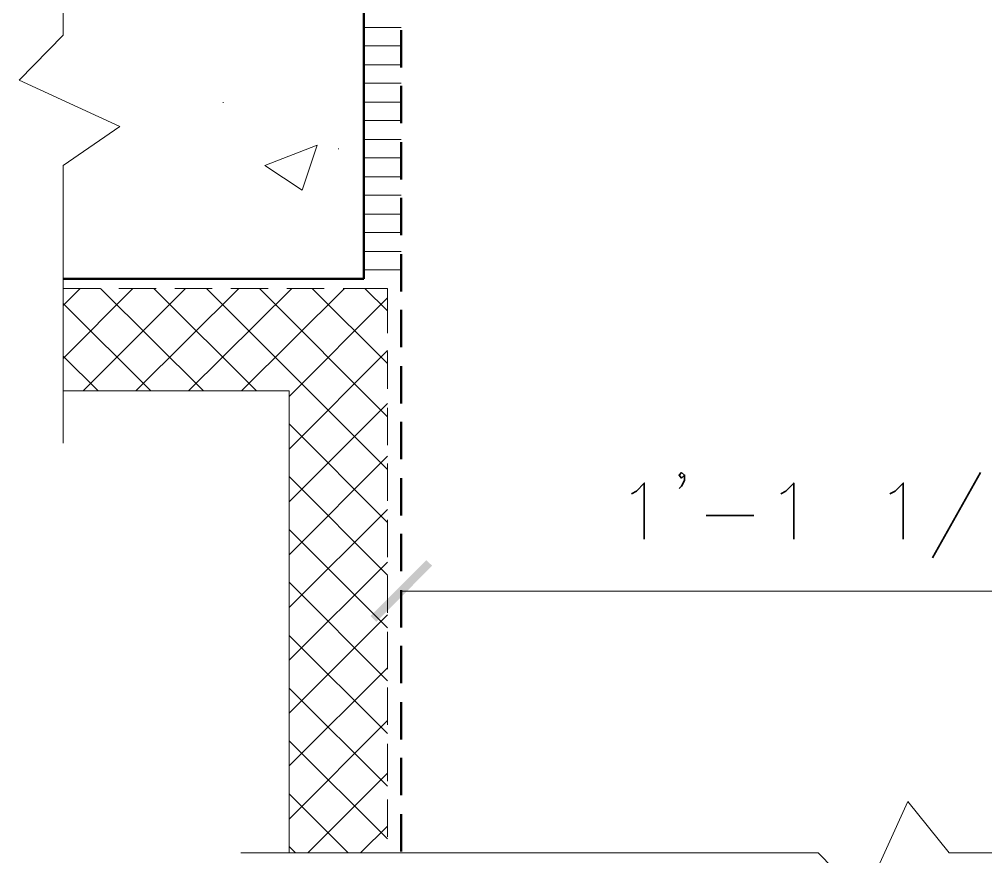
# Model space of a CAD drawing. Header units: inches. Extents: x 5 to 516, y -193 to 129.
# Drawn here: x 49.804 to 51.96, y -169.665 to -167.796 of the extents above; entities that cross this region are included whole.
import ezdxf

# ---------------------------------------------------------------- set-up
doc = ezdxf.new("R2010")
doc.units = ezdxf.units.IN
doc.header["$MEASUREMENT"] = 0
doc.layers.add('PDF7_Geometry', color=7, linetype='Continuous')
doc.layers.add('PDF7_Solid Fills', color=7, linetype='Continuous')

msp = doc.modelspace()

# ---------------------------------------------------------------- hatches: boundary and pattern name
at = {"layer": 'PDF7_Solid Fills', "transparency": 33554559}
msp.add_hatch(color=256, dxfattribs=at).paths.add_polyline_path([(50.7246635, -169.0157839), (50.7113302, -169.0035617), (50.5868863, -169.1280055), (50.6002191, -169.1413395)])

# ---------------------------------------------------------------- linework, layer by layer
at = {"layer": 'PDF7_Geometry', "lineweight": 15}
for points in [[(49.9013308, -167.2680037), (49.9013308, -167.831337), (49.8035531, -167.9324482), (50.0279975, -168.0357815), (49.9013308, -168.1224482), (49.9013308, -168.7424483)], [(50.5724418, -167.8146707), (50.6557752, -167.8146707)], [(50.5724418, -167.8557813), (50.6557752, -167.8557813)], [(50.5724418, -167.8980041), (50.6557752, -167.8980041)], [(50.5724418, -167.9391147), (50.6557752, -167.9391147)], [(50.2579977, -167.9824496), (50.2579977, -167.9813385)], [(50.5724418, -167.9813374), (50.6557752, -167.9813374)], [(50.5724418, -168.022448), (50.6557752, -168.022448)], [(50.5724418, -168.0646708), (50.6557752, -168.0646708)], [(50.5157752, -168.0857821), (50.5157752, -168.084671)], [(50.5724418, -168.1057813), (50.6557752, -168.1057813)], [(50.5724418, -168.1480041), (50.6557752, -168.1480041)], [(50.5724418, -168.1891147), (50.6557752, -168.1891147)], [(50.5724418, -168.2313374), (50.6557752, -168.2313374)], [(50.5724418, -168.272448), (50.6557752, -168.272448)], [(50.5724418, -168.3146708), (50.6557752, -168.3146708)], [(50.5724418, -168.3557814), (50.6557752, -168.3557814)], [(49.9024419, -168.4346704), (49.9391086, -168.3968926)], [(49.9024419, -168.3968942), (49.983553, -168.3968942)], [(49.9024419, -168.5524502), (50.0568864, -168.3968946)], [(49.9457757, -168.6257828), (50.1746647, -168.3968939)], [(50.2146639, -168.6257828), (49.9846639, -168.3968939)], [(50.0257748, -168.3968942), (50.1091081, -168.3968942)], [(50.0635533, -168.6257828), (50.2935533, -168.3968939)], [(50.3324425, -168.6257828), (50.1035536, -168.3968939)], [(50.1502198, -168.3968942), (50.2335531, -168.3968942)], [(50.1813308, -168.6257828), (50.4113308, -168.3968939)], [(50.6246642, -168.801338), (50.2213308, -168.3968935)], [(50.2757748, -168.3968942), (50.3591081, -168.3968942)], [(50.2991083, -168.6257828), (50.5291083, -168.3968939)], [(50.6246642, -168.6835605), (50.3391086, -168.3968938)], [(50.4002198, -168.3968942), (50.4835532, -168.3968942)], [(50.6246642, -168.5646708), (50.4568864, -168.396893)], [(50.5257748, -168.3968942), (50.6246637, -168.3968942)], [(50.6246642, -168.4468933), (50.5746642, -168.3968933)], [(50.6246642, -168.4968946), (50.6246642, -168.3968946)], [(50.0968864, -168.6257828), (49.9024419, -168.4313384)], [(50.4057752, -168.6380057), (50.6246641, -168.4180057)], [(50.4057752, -168.7557832), (50.6246641, -168.5357832)], [(50.6246642, -168.6213386), (50.6246642, -168.5380052)], [(49.9791089, -168.6257828), (49.9024422, -168.5491161)], [(50.4057752, -169.6557828), (50.4057752, -168.6257827), (49.9024418, -168.6257827)], [(50.4057752, -168.8735607), (50.6246641, -168.6535607)], [(50.6246642, -168.7468947), (50.6246642, -168.6635613)], [(50.6246642, -168.9191155), (50.4057753, -168.6991155)], [(50.4057752, -168.9913382), (50.6246641, -168.7713382)], [(50.6246642, -168.8713386), (50.6246642, -168.7880052)], [(50.6246642, -169.0368931), (50.4057753, -168.816893)], [(50.4057752, -169.1091157), (50.6246641, -168.8902268)], [(50.6246642, -168.9968947), (50.6246642, -168.9135613)], [(50.6246642, -169.1546728), (50.4057753, -168.9346728)], [(50.6557752, -168.9891161), (50.6557752, -168.9468939)], [(50.4057752, -169.2268933), (50.6246641, -169.0080043)], [(50.6246642, -169.1213386), (50.6246642, -169.0380053)], [(50.6246642, -169.2724481), (50.4057753, -169.0524481)], [(50.6557752, -169.0724494), (52.9057754, -169.0724494)], [(50.4057752, -169.3446708), (50.6246641, -169.1257819)], [(50.6246642, -169.2468947), (50.6246642, -169.1635614)], [(50.6246642, -169.3902279), (50.4057753, -169.171339)], [(50.4057752, -169.4624483), (50.6246641, -169.2435594)], [(50.6246642, -169.5080054), (50.4057753, -169.2891165)], [(50.6246642, -169.3713386), (50.6246642, -169.2880053)], [(50.4057752, -169.581338), (50.6246641, -169.361338)], [(50.6246642, -169.6257829), (50.4057753, -169.406894)], [(50.6246642, -169.4968947), (50.6246642, -169.4135614)], [(50.4479979, -169.6557828), (50.6246646, -169.4791161)], [(50.5368866, -169.6557828), (50.4057755, -169.5246717)], [(50.2979972, -169.6568927), (51.5857751, -169.6568927), (51.6868862, -169.7602261), (51.7857751, -169.5424483), (51.8779974, -169.6568927), (53.2891087, -169.6568927)], [(50.6246642, -169.6213386), (50.6246642, -169.5380053)], [(50.5657754, -169.6557828), (50.6246643, -169.5968939)], [(50.4191079, -169.6557828), (50.4057746, -169.6424495)]]:
    msp.add_lwpolyline(points, dxfattribs=at)
at = {"layer": 'PDF7_Geometry', "lineweight": 50}
for points in [[(50.5724418, -167.7102283), (50.5724418, -168.3757839)], [(50.6557752, -167.8202272), (50.6557752, -167.9035605)], [(50.6557752, -167.9446711), (50.6557752, -168.0280045)], [(50.6557752, -168.0702272), (50.6557752, -168.1535606)], [(50.6557752, -168.1946711), (50.6557752, -168.2780045)], [(50.6557752, -168.3202272), (50.6557752, -168.4035606)], [(50.5724418, -168.3757828), (49.9024418, -168.3757828)], [(50.6557752, -168.4446712), (50.6557752, -168.5280045)], [(50.6557752, -168.5702273), (50.6557752, -168.6535606)], [(50.6557752, -168.6946712), (50.6557752, -168.7780045)], [(50.6557752, -168.8202273), (50.6557752, -168.9035606)], [(50.6557752, -168.9446712), (50.6557752, -169.0280045)], [(50.6557752, -169.0702273), (50.6557752, -169.1535606)], [(50.6557752, -169.1946712), (50.6557752, -169.2780046)], [(50.6557752, -169.3202273), (50.6557752, -169.4035607)], [(50.6557752, -169.4446712), (50.6557752, -169.5280046)], [(50.6557752, -169.5702273), (50.6557752, -169.6535607)]]:
    msp.add_lwpolyline(points, dxfattribs=at)
at = {"layer": 'PDF7_Geometry', "lineweight": 15}
msp.add_lwpolyline([(50.4679971, -168.0768936), (50.3513304, -168.1224492), (50.4346638, -168.1780047)], close=True, dxfattribs=at)
at = {"layer": 'PDF7_Geometry', "lineweight": 35}
for points in [[(51.2879977, -168.8135609), (51.281331, -168.8202276), (51.2757755, -168.8135609), (51.281331, -168.8080053), (51.2879977, -168.8135609), (51.2879977, -168.8257831), (51.281331, -168.8380053), (51.2757755, -168.8435609)], [(51.9479975, -168.8080044), (51.8413308, -168.9980044)], [(51.1691086, -168.8557814), (51.1802197, -168.8491147), (51.1979975, -168.8313369), (51.1979975, -168.9568925)], [(51.5024419, -168.8557814), (51.513553, -168.8491147), (51.5313308, -168.8313369), (51.5313308, -168.9568925)], [(51.745775, -168.8557814), (51.7579972, -168.8491147), (51.775775, -168.8313369), (51.775775, -168.9568925)], [(51.3357752, -168.9035606), (51.4424419, -168.9035606)]]:
    msp.add_lwpolyline(points, dxfattribs=at)

doc.saveas('drawing.dxf')
